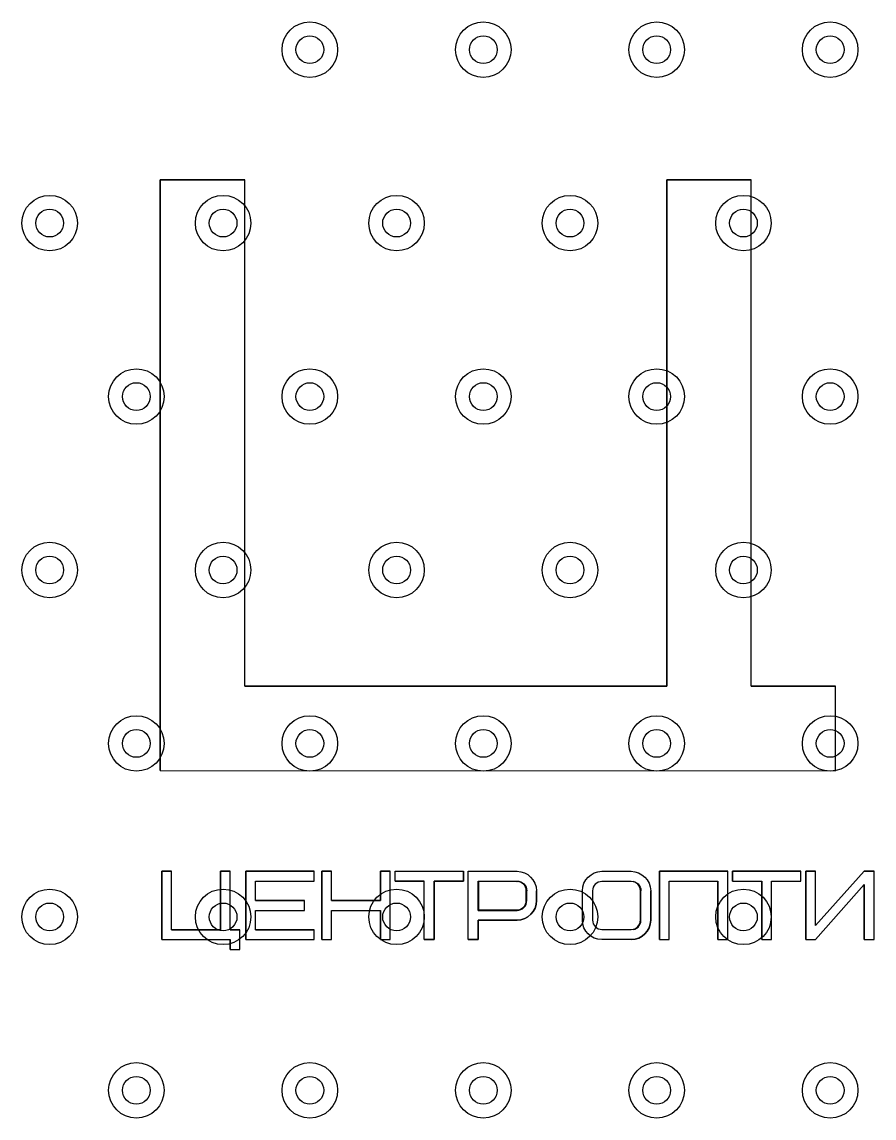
# Model space of a CAD drawing. Header units: millimetres. Extents: x 52 to 245, y 27 to 183.
# Drawn here: x 200.85 to 213.13, y 42.1 to 57.9 of the extents above; entities that cross this region are included whole.
import ezdxf

# ---------------------------------------------------------------- set-up
doc = ezdxf.new("R2010")
doc.units = ezdxf.units.MM
for name, color, linetype in [('MultiLayer', 9, 'Continuous'), ('TopOverlay', 2, 'Continuous'), ('ViaHoleLayer', 16, 'Continuous')]:
    doc.layers.add(name, color=color, linetype=linetype)

msp = doc.modelspace()

# ---------------------------------------------------------------- linework, layer by layer
at = {"layer": 'MultiLayer'}
for centre in [(205, 57.5), (207.5, 57.5), (210, 57.5), (212.5, 57.5), (201.25, 55), (203.75, 55), (206.25, 55), (208.75, 55), (211.25, 55), (202.5, 52.5), (205, 52.5), (207.5, 52.5), (210, 52.5), (212.5, 52.5), (201.25, 50), (203.75, 50), (206.25, 50), (208.75, 50), (211.25, 50), (202.5, 47.5), (205, 47.5), (207.5, 47.5), (210, 47.5), (212.5, 47.5), (201.25, 45), (203.75, 45), (206.25, 45), (208.75, 45), (211.25, 45), (202.5, 42.5), (205, 42.5), (207.5, 42.5), (210, 42.5), (212.5, 42.5)]:
    msp.add_circle(centre, 0.4, dxfattribs=at)
at = {"layer": 'TopOverlay'}
for p, q in [((202.845, 47.111), (202.845, 55.626)), ((202.845, 55.626), (204.062, 55.626)), ((204.062, 55.626), (202.845, 55.626)), ((202.845, 55.626), (202.845, 47.111)), ((204.062, 48.327), (204.062, 55.626)), ((204.062, 48.327), (204.062, 55.626)), ((210.144, 55.626), (211.36, 55.626)), ((210.144, 48.327), (210.144, 55.626)), ((211.36, 55.626), (210.144, 55.626)), ((210.144, 55.626), (210.144, 48.327)), ((211.36, 48.327), (211.36, 55.626)), ((211.36, 48.327), (211.36, 55.626)), ((204.062, 48.327), (210.144, 48.327)), ((210.144, 48.327), (204.062, 48.327)), ((211.36, 48.327), (212.577, 48.327)), ((212.577, 48.327), (211.36, 48.327)), ((212.577, 47.105), (212.577, 48.327)), ((212.577, 47.105), (212.577, 48.327)), ((202.845, 47.111), (212.577, 47.105)), ((202.845, 47.111), (212.577, 47.105)), ((202.868, 44.672), (202.868, 45.657)), ((202.868, 45.657), (203.008, 45.657)), ((203.008, 45.657), (202.868, 45.657)), ((202.868, 45.657), (202.868, 44.672)), ((203.008, 44.813), (203.008, 45.657)), ((203.008, 44.813), (203.008, 45.657)), ((203.711, 44.813), (203.711, 45.657)), ((203.711, 45.657), (203.852, 45.657)), ((203.852, 45.657), (203.711, 45.657)), ((203.711, 45.657), (203.711, 44.813)), ((203.852, 44.813), (203.852, 45.657)), ((203.852, 44.813), (203.852, 45.657)), ((204.077, 45.657), (205.061, 45.657)), ((204.077, 44.672), (204.077, 45.657)), ((205.061, 45.657), (204.077, 45.657)), ((204.077, 45.657), (204.077, 44.672)), ((204.218, 45.516), (205.061, 45.516)), ((204.218, 45.235), (204.218, 45.516)), ((204.218, 45.235), (204.218, 45.516)), ((204.218, 45.516), (205.061, 45.516)), ((205.061, 45.516), (205.061, 45.657)), ((205.061, 45.516), (205.061, 45.657)), ((205.174, 44.672), (205.174, 45.657)), ((205.174, 45.657), (205.314, 45.657)), ((205.314, 45.657), (205.174, 45.657)), ((205.174, 45.657), (205.174, 44.672)), ((205.314, 45.235), (205.314, 45.657)), ((205.314, 45.235), (205.314, 45.657)), ((206.018, 45.235), (206.018, 45.657)), ((206.018, 45.657), (206.158, 45.657)), ((206.158, 45.657), (206.018, 45.657)), ((206.018, 45.657), (206.018, 45.235)), ((206.158, 44.672), (206.158, 45.657)), ((206.158, 44.672), (206.158, 45.657)), ((206.228, 45.657), (207.213, 45.657)), ((206.228, 45.516), (206.228, 45.657)), ((206.228, 45.516), (206.228, 45.657)), ((206.228, 45.657), (207.213, 45.657)), ((206.228, 45.516), (206.65, 45.516)), ((206.65, 45.516), (206.228, 45.516)), ((206.65, 44.672), (206.65, 45.516)), ((206.65, 44.672), (206.65, 45.516)), ((206.791, 45.516), (207.213, 45.516)), ((206.791, 44.672), (206.791, 45.516)), ((207.213, 45.516), (206.791, 45.516)), ((206.791, 45.516), (206.791, 44.672)), ((207.213, 45.516), (207.213, 45.657)), ((207.213, 45.657), (207.213, 45.516)), ((207.283, 44.672), (207.283, 45.657)), ((207.283, 45.657), (207.986, 45.657)), ((207.283, 44.672), (207.283, 45.657)), ((207.283, 45.657), (207.986, 45.657)), ((207.424, 45.094), (207.424, 45.516)), ((207.424, 45.516), (207.986, 45.516)), ((207.986, 45.509), (207.43, 45.509)), ((207.43, 45.509), (207.43, 45.101)), ((207.986, 45.509), (207.43, 45.509)), ((207.43, 45.509), (207.43, 45.101)), ((207.986, 45.509), (207.985, 45.509)), ((207.985, 45.509), (207.986, 45.509)), ((207.986, 45.509), (207.985, 45.509)), ((207.985, 45.509), (207.986, 45.509)), ((207.986, 45.657), (208.041, 45.651)), ((207.986, 45.657), (208.041, 45.651)), ((207.986, 45.516), (208.014, 45.513)), ((208.013, 45.506), (207.986, 45.509)), ((208.013, 45.506), (207.986, 45.509)), ((207.986, 45.509), (207.986, 45.509)), ((208.038, 45.499), (208.013, 45.506)), ((208.038, 45.499), (208.013, 45.506)), ((208.014, 45.513), (208.041, 45.505)), ((208.041, 45.651), (208.093, 45.635)), ((208.041, 45.651), (208.093, 45.635)), ((208.041, 45.505), (208.065, 45.492)), ((208.093, 45.635), (208.14, 45.609)), ((208.093, 45.635), (208.14, 45.609)), ((208.14, 45.609), (208.182, 45.574)), ((208.14, 45.609), (208.182, 45.574)), ((208.182, 45.574), (208.216, 45.533)), ((208.182, 45.574), (208.216, 45.533)), ((208.216, 45.533), (208.243, 45.485)), ((208.216, 45.533), (208.243, 45.485)), ((208.95, 45.484), (208.976, 45.532)), ((208.976, 45.532), (209.011, 45.574)), ((209.011, 45.574), (209.053, 45.608)), ((209.053, 45.608), (209.1, 45.634)), ((209.1, 45.634), (209.153, 45.651)), ((209.153, 45.651), (209.21, 45.657)), ((209.183, 45.506), (209.158, 45.499)), ((209.183, 45.506), (209.158, 45.499)), ((209.21, 45.509), (209.183, 45.506)), ((209.21, 45.509), (209.183, 45.506)), ((209.21, 45.657), (209.631, 45.657)), ((209.631, 45.509), (209.21, 45.509)), ((209.631, 45.509), (209.21, 45.509)), ((209.631, 45.657), (209.686, 45.651)), ((209.631, 45.657), (209.686, 45.651)), ((209.658, 45.506), (209.631, 45.509)), ((209.631, 45.509), (209.631, 45.509)), ((209.631, 45.509), (209.631, 45.509)), ((209.631, 45.509), (209.631, 45.509)), ((209.631, 45.509), (209.631, 45.509)), ((209.658, 45.506), (209.631, 45.509)), ((209.631, 45.509), (209.631, 45.509)), ((209.683, 45.499), (209.658, 45.506)), ((209.683, 45.499), (209.658, 45.506)), ((209.66, 45.513), (209.686, 45.505)), ((209.686, 45.651), (209.738, 45.634)), ((209.686, 45.651), (209.738, 45.634)), ((209.686, 45.505), (209.71, 45.492)), ((209.738, 45.634), (209.786, 45.608)), ((209.738, 45.634), (209.786, 45.608)), ((209.786, 45.608), (209.828, 45.573)), ((209.786, 45.608), (209.828, 45.573)), ((209.828, 45.573), (209.863, 45.532)), ((209.828, 45.573), (209.863, 45.532)), ((209.863, 45.532), (209.89, 45.484)), ((209.863, 45.532), (209.89, 45.484)), ((210.039, 45.657), (211.023, 45.657)), ((210.039, 44.672), (210.039, 45.657)), ((211.023, 45.657), (210.039, 45.657)), ((210.039, 45.657), (210.039, 44.672)), ((210.18, 44.672), (210.18, 45.516)), ((210.18, 45.516), (210.883, 45.516)), ((210.18, 44.672), (210.18, 45.516)), ((210.18, 45.516), (210.883, 45.516)), ((210.883, 44.672), (210.883, 45.516)), ((210.883, 45.516), (210.883, 44.672)), ((211.023, 44.672), (211.023, 45.657)), ((211.023, 44.672), (211.023, 45.657)), ((211.094, 45.516), (211.094, 45.657)), ((211.094, 45.657), (212.078, 45.657)), ((212.078, 45.657), (211.094, 45.657)), ((211.094, 45.657), (211.094, 45.516)), ((211.094, 45.516), (211.516, 45.516)), ((211.094, 45.516), (211.516, 45.516)), ((211.516, 44.672), (211.516, 45.516)), ((211.516, 45.516), (211.516, 44.672)), ((211.656, 44.672), (211.656, 45.516)), ((211.656, 45.516), (212.078, 45.516)), ((211.656, 45.516), (212.078, 45.516)), ((211.656, 44.672), (211.656, 45.516)), ((212.078, 45.516), (212.078, 45.657)), ((212.078, 45.516), (212.078, 45.657)), ((212.148, 44.672), (212.148, 45.657)), ((212.148, 45.657), (212.289, 45.657)), ((212.289, 45.657), (212.148, 45.657)), ((212.148, 45.657), (212.148, 44.672)), ((212.289, 44.876), (212.992, 45.657)), ((212.289, 44.876), (212.289, 45.657)), ((212.992, 45.657), (212.289, 44.876)), ((212.289, 44.876), (212.289, 45.657)), ((212.992, 45.657), (213.133, 45.657)), ((213.133, 45.657), (212.992, 45.657)), ((213.133, 44.672), (213.133, 45.657)), ((213.133, 44.672), (213.133, 45.657)), ((208.061, 45.486), (208.038, 45.499)), ((208.061, 45.486), (208.038, 45.499)), ((208.081, 45.47), (208.061, 45.486)), ((208.081, 45.47), (208.061, 45.486)), ((208.065, 45.492), (208.085, 45.475)), ((208.097, 45.45), (208.081, 45.47)), ((208.097, 45.45), (208.081, 45.47)), ((208.085, 45.475), (208.103, 45.454)), ((208.109, 45.427), (208.097, 45.45)), ((208.109, 45.427), (208.097, 45.45)), ((208.103, 45.454), (208.116, 45.43)), ((208.117, 45.402), (208.109, 45.427)), ((208.117, 45.402), (208.109, 45.427)), ((208.116, 45.43), (208.124, 45.404)), ((208.12, 45.375), (208.117, 45.402)), ((208.12, 45.375), (208.117, 45.402)), ((208.12, 45.235), (208.12, 45.375)), ((208.12, 45.235), (208.12, 45.375)), ((208.124, 45.404), (208.127, 45.375)), ((208.127, 45.235), (208.127, 45.375)), ((208.243, 45.485), (208.26, 45.432)), ((208.243, 45.485), (208.26, 45.432)), ((208.26, 45.432), (208.267, 45.375)), ((208.26, 45.432), (208.267, 45.375)), ((208.267, 45.235), (208.267, 45.375)), ((208.267, 45.375), (208.267, 45.235)), ((208.928, 45.375), (208.934, 45.432)), ((208.928, 44.953), (208.928, 45.375)), ((208.934, 45.432), (208.95, 45.484)), ((209.078, 45.402), (209.076, 45.375)), ((209.078, 45.402), (209.076, 45.375)), ((209.076, 45.375), (209.076, 45.375)), ((209.076, 45.375), (209.076, 45.375)), ((209.076, 45.375), (209.076, 44.954)), ((209.076, 45.375), (209.076, 45.375)), ((209.076, 45.375), (209.076, 45.375)), ((209.076, 45.375), (209.076, 45.375)), ((209.076, 45.375), (209.076, 44.954)), ((209.086, 45.427), (209.078, 45.402)), ((209.086, 45.427), (209.078, 45.402)), ((209.099, 45.45), (209.086, 45.427)), ((209.099, 45.45), (209.086, 45.427)), ((209.115, 45.47), (209.099, 45.45)), ((209.115, 45.47), (209.099, 45.45)), ((209.135, 45.486), (209.115, 45.47)), ((209.135, 45.486), (209.115, 45.47)), ((209.158, 45.499), (209.135, 45.486)), ((209.158, 45.499), (209.135, 45.486)), ((209.706, 45.486), (209.683, 45.499)), ((209.706, 45.486), (209.683, 45.499)), ((209.726, 45.47), (209.706, 45.486)), ((209.726, 45.47), (209.706, 45.486)), ((209.71, 45.492), (209.731, 45.475)), ((209.742, 45.45), (209.726, 45.47)), ((209.742, 45.45), (209.726, 45.47)), ((209.731, 45.475), (209.748, 45.454)), ((209.755, 45.427), (209.742, 45.45)), ((209.755, 45.427), (209.742, 45.45)), ((209.748, 45.454), (209.761, 45.43)), ((209.762, 45.402), (209.755, 45.427)), ((209.762, 45.402), (209.755, 45.427)), ((209.761, 45.43), (209.769, 45.404)), ((209.765, 45.375), (209.762, 45.402)), ((209.765, 45.375), (209.762, 45.402)), ((209.765, 44.953), (209.765, 45.375)), ((209.765, 44.954), (209.765, 45.375)), ((209.769, 45.404), (209.772, 45.375)), ((209.772, 44.953), (209.772, 45.375)), ((209.89, 45.484), (209.907, 45.431)), ((209.89, 45.484), (209.907, 45.431)), ((209.907, 45.431), (209.913, 45.375)), ((209.907, 45.431), (209.913, 45.375)), ((209.913, 44.953), (209.913, 45.375)), ((209.913, 45.375), (209.913, 44.953)), ((212.289, 44.672), (212.992, 45.467)), ((212.289, 44.672), (212.992, 45.467)), ((212.992, 44.672), (212.992, 45.467)), ((212.992, 45.467), (212.992, 44.672)), ((204.218, 45.235), (204.921, 45.235)), ((204.921, 45.235), (204.218, 45.235)), ((204.921, 45.094), (204.921, 45.235)), ((204.921, 45.094), (204.921, 45.235)), ((205.314, 45.235), (206.018, 45.235)), ((206.018, 45.235), (205.314, 45.235)), ((208.109, 45.183), (208.117, 45.208)), ((208.109, 45.183), (208.117, 45.208)), ((208.116, 45.18), (208.124, 45.206)), ((208.117, 45.208), (208.12, 45.235)), ((208.117, 45.208), (208.12, 45.235)), ((208.12, 45.235), (208.12, 45.235)), ((208.12, 45.235), (208.12, 45.235)), ((208.12, 45.235), (208.12, 45.235)), ((208.12, 45.235), (208.12, 45.235)), ((208.12, 45.235), (208.12, 45.235)), ((208.124, 45.206), (208.127, 45.235)), ((208.262, 45.18), (208.267, 45.235)), ((208.267, 45.235), (208.262, 45.18)), ((204.218, 45.094), (204.921, 45.094)), ((204.218, 44.813), (204.218, 45.094)), ((204.218, 44.813), (204.218, 45.094)), ((204.218, 45.094), (204.921, 45.094)), ((205.314, 44.672), (205.314, 45.094)), ((205.314, 45.094), (206.018, 45.094)), ((205.314, 44.672), (205.314, 45.094)), ((205.314, 45.094), (206.018, 45.094)), ((206.018, 44.672), (206.018, 45.094)), ((206.018, 45.094), (206.018, 44.672)), ((207.424, 45.094), (207.986, 45.094)), ((207.43, 45.101), (207.986, 45.101)), ((207.43, 45.101), (207.986, 45.101)), ((207.986, 45.101), (208.013, 45.104)), ((207.986, 45.101), (208.013, 45.104)), ((207.986, 45.094), (208.014, 45.097)), ((208.013, 45.104), (208.038, 45.111)), ((208.013, 45.104), (208.038, 45.111)), ((208.014, 45.097), (208.041, 45.105)), ((208.038, 45.111), (208.061, 45.124)), ((208.038, 45.111), (208.061, 45.124)), ((208.041, 45.105), (208.065, 45.118)), ((208.061, 45.124), (208.081, 45.14)), ((208.061, 45.124), (208.081, 45.14)), ((208.065, 45.118), (208.085, 45.135)), ((208.081, 45.14), (208.097, 45.16)), ((208.081, 45.14), (208.097, 45.16)), ((208.085, 45.135), (208.103, 45.156)), ((208.097, 45.16), (208.109, 45.183)), ((208.097, 45.16), (208.109, 45.183)), ((208.103, 45.156), (208.116, 45.18)), ((208.144, 45.003), (208.186, 45.038)), ((208.186, 45.038), (208.144, 45.003)), ((208.186, 45.038), (208.22, 45.08)), ((208.22, 45.08), (208.186, 45.038)), ((208.22, 45.08), (208.246, 45.128)), ((208.246, 45.128), (208.22, 45.08)), ((208.246, 45.128), (208.262, 45.18)), ((208.262, 45.18), (208.246, 45.128)), ((207.424, 44.672), (207.424, 44.953)), ((207.424, 44.953), (207.986, 44.953)), ((207.986, 44.953), (207.424, 44.953)), ((207.424, 44.953), (207.424, 44.672)), ((207.986, 44.953), (208.043, 44.959)), ((208.043, 44.959), (207.986, 44.953)), ((208.043, 44.959), (208.097, 44.976)), ((208.097, 44.976), (208.043, 44.959)), ((208.097, 44.976), (208.144, 45.003)), ((208.144, 45.003), (208.097, 44.976)), ((208.934, 44.897), (208.928, 44.953)), ((208.95, 44.844), (208.934, 44.897)), ((209.076, 44.954), (209.078, 44.927)), ((209.076, 44.954), (209.078, 44.927)), ((209.078, 44.927), (209.086, 44.901)), ((209.078, 44.927), (209.086, 44.901)), ((209.086, 44.901), (209.099, 44.879)), ((209.086, 44.901), (209.099, 44.879)), ((209.099, 44.879), (209.115, 44.859)), ((209.099, 44.879), (209.115, 44.859)), ((209.726, 44.859), (209.742, 44.879)), ((209.726, 44.859), (209.742, 44.879)), ((209.731, 44.854), (209.748, 44.875)), ((209.742, 44.879), (209.755, 44.901)), ((209.742, 44.879), (209.755, 44.901)), ((209.748, 44.875), (209.761, 44.899)), ((209.755, 44.901), (209.762, 44.927)), ((209.755, 44.901), (209.762, 44.927)), ((209.761, 44.899), (209.769, 44.925)), ((209.762, 44.927), (209.765, 44.954)), ((209.762, 44.927), (209.765, 44.954)), ((209.765, 44.954), (209.765, 44.954)), ((209.765, 44.954), (209.765, 44.953)), ((209.765, 44.954), (209.765, 44.953)), ((209.765, 44.953), (209.765, 44.954)), ((209.765, 44.954), (209.765, 44.954)), ((209.769, 44.925), (209.772, 44.953)), ((209.89, 44.844), (209.907, 44.897)), ((209.907, 44.897), (209.89, 44.844)), ((209.907, 44.897), (209.913, 44.953)), ((209.913, 44.953), (209.907, 44.897)), ((203.008, 44.813), (203.711, 44.813)), ((203.711, 44.813), (203.008, 44.813)), ((203.852, 44.813), (203.993, 44.813)), ((203.993, 44.813), (203.852, 44.813)), ((203.993, 44.532), (203.993, 44.813)), ((203.993, 44.532), (203.993, 44.813)), ((204.218, 44.813), (205.061, 44.813)), ((205.061, 44.813), (204.218, 44.813)), ((205.061, 44.672), (205.061, 44.813)), ((205.061, 44.672), (205.061, 44.813)), ((208.976, 44.796), (208.95, 44.844)), ((209.01, 44.754), (208.976, 44.796)), ((209.052, 44.72), (209.01, 44.754)), ((209.1, 44.694), (209.052, 44.72)), ((209.115, 44.859), (209.135, 44.843)), ((209.115, 44.859), (209.135, 44.843)), ((209.135, 44.843), (209.158, 44.83)), ((209.135, 44.843), (209.158, 44.83)), ((209.158, 44.83), (209.183, 44.822)), ((209.158, 44.83), (209.183, 44.822)), ((209.183, 44.822), (209.21, 44.82)), ((209.183, 44.822), (209.21, 44.82)), ((209.21, 44.82), (209.21, 44.82)), ((209.21, 44.82), (209.21, 44.82)), ((209.21, 44.82), (209.631, 44.82)), ((209.21, 44.82), (209.631, 44.82)), ((209.21, 44.82), (209.21, 44.82)), ((209.21, 44.82), (209.21, 44.82)), ((209.21, 44.82), (209.21, 44.82)), ((209.631, 44.82), (209.658, 44.822)), ((209.631, 44.82), (209.658, 44.822)), ((209.658, 44.822), (209.683, 44.83)), ((209.658, 44.822), (209.683, 44.83)), ((209.66, 44.816), (209.686, 44.824)), ((209.683, 44.83), (209.706, 44.843)), ((209.683, 44.83), (209.706, 44.843)), ((209.686, 44.824), (209.71, 44.837)), ((209.706, 44.843), (209.726, 44.859)), ((209.706, 44.843), (209.726, 44.859)), ((209.71, 44.837), (209.731, 44.854)), ((209.741, 44.694), (209.788, 44.72)), ((209.788, 44.72), (209.741, 44.694)), ((209.788, 44.72), (209.83, 44.755)), ((209.83, 44.755), (209.788, 44.72)), ((209.83, 44.755), (209.864, 44.796)), ((209.864, 44.796), (209.83, 44.755)), ((209.864, 44.796), (209.89, 44.844)), ((209.89, 44.844), (209.864, 44.796)), ((202.868, 44.672), (203.852, 44.672)), ((202.868, 44.672), (203.852, 44.672)), ((203.852, 44.532), (203.852, 44.672)), ((203.852, 44.672), (203.852, 44.532)), ((204.077, 44.672), (205.061, 44.672)), ((204.077, 44.672), (205.061, 44.672)), ((205.174, 44.672), (205.314, 44.672)), ((205.174, 44.672), (205.314, 44.672)), ((206.018, 44.672), (206.158, 44.672)), ((206.018, 44.672), (206.158, 44.672)), ((206.65, 44.672), (206.791, 44.672)), ((206.791, 44.672), (206.65, 44.672)), ((207.283, 44.672), (207.424, 44.672)), ((207.424, 44.672), (207.283, 44.672)), ((209.153, 44.678), (209.1, 44.694)), ((209.21, 44.672), (209.153, 44.678)), ((209.631, 44.672), (209.21, 44.672)), ((209.631, 44.672), (209.688, 44.678)), ((209.688, 44.678), (209.631, 44.672)), ((209.688, 44.678), (209.741, 44.694)), ((209.741, 44.694), (209.688, 44.678)), ((210.039, 44.672), (210.18, 44.672)), ((210.039, 44.672), (210.18, 44.672)), ((210.883, 44.672), (211.023, 44.672)), ((210.883, 44.672), (211.023, 44.672)), ((211.516, 44.672), (211.656, 44.672)), ((211.516, 44.672), (211.656, 44.672)), ((212.148, 44.672), (212.289, 44.672)), ((212.148, 44.672), (212.289, 44.672)), ((212.992, 44.672), (213.133, 44.672)), ((212.992, 44.672), (213.133, 44.672)), ((203.852, 44.532), (203.993, 44.532)), ((203.852, 44.532), (203.993, 44.532))]:
    msp.add_line(p, q, dxfattribs=at)
at = {"layer": 'ViaHoleLayer'}
for centre in [(205, 57.5), (207.5, 57.5), (210, 57.5), (212.5, 57.5), (201.25, 55), (203.75, 55), (206.25, 55), (208.75, 55), (211.25, 55), (202.5, 52.5), (205, 52.5), (207.5, 52.5), (210, 52.5), (212.5, 52.5), (201.25, 50), (203.75, 50), (206.25, 50), (208.75, 50), (211.25, 50), (202.5, 47.5), (205, 47.5), (207.5, 47.5), (210, 47.5), (212.5, 47.5), (201.25, 45), (203.75, 45), (206.25, 45), (208.75, 45), (211.25, 45), (202.5, 42.5), (205, 42.5), (207.5, 42.5), (210, 42.5), (212.5, 42.5)]:
    msp.add_circle(centre, 0.2, dxfattribs=at)

doc.saveas('drawing.dxf')
